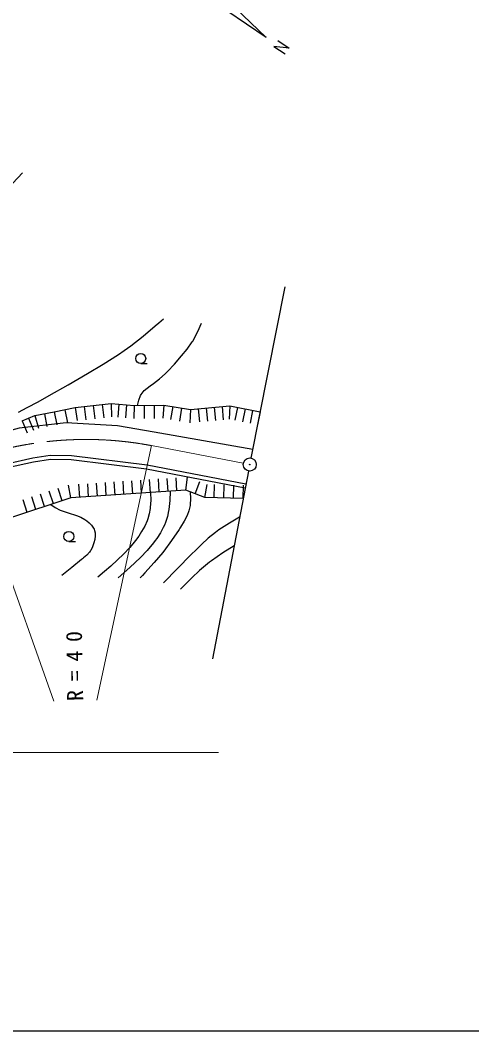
# Model space of a CAD drawing. Units: millimetres, scale not verified. Extents: x 40000 to 680000, y 20000 to 380000.
# Drawn here: x 312147 to 363708, y 205000 to 320264 of the extents above; entities that cross this region are included whole.
import ezdxf

# ---------------------------------------------------------------- set-up
doc = ezdxf.new("R2010")
doc.units = ezdxf.units.MM
doc.header["$LTSCALE"] = 1000
doc.linetypes.add('CHAIN', pattern=[18.5, 12, -1.5, 3.5, -1.5])
for name, color, linetype, lineweight in [('M-BGD', 7, 'Continuous', 25), ('M-BMK', 2, 'CHAIN', 13), ('M-BMK-OTRS', 5, 'Continuous', 25), ('M-BMK-SRVR', 3, 'Continuous', 25), ('M-OTRS', 6, 'Continuous', 25), ('M-STR-HTXT', 7, 'Continuous', 13), ('M-STR-STR3', 7, 'Continuous', 25), ('M-TTL-BAND', 7, 'Continuous', 25)]:
    doc.layers.add(name, color=color, linetype=linetype, lineweight=lineweight)
doc.styles.add('ＭＳ ゴシック', font='')
doc.styles.get('ＭＳ ゴシック').set_extended_font_data('MS Gothic')

msp = doc.modelspace()

# ---------------------------------------------------------------- linework, layer by layer
at = {"layer": 'M-BGD'}
for p, q in [((340237, 318304), (319535, 332320)), ((340237, 318304), (335829, 322496)), ((325909, 281107), (326659, 281107)), ((316042, 275585), (316327, 274112)), ((317236, 275829), (317537, 274360)), ((318430, 276074), (318664, 274592)), ((319459, 276189), (319626, 274698)), ((320488, 276304), (320654, 274813)), ((321516, 276419), (321683, 274928)), ((322545, 276534), (322571, 275034)), ((323418, 276467), (323302, 274972)), ((324290, 276400), (324175, 274904)), ((325163, 276333), (325112, 274834)), ((326295, 276342), (326307, 274842)), ((327426, 276352), (327439, 274852)), ((328558, 276362), (328437, 274867)), ((329565, 276189), (329312, 274711)), ((330572, 276016), (330319, 274538)), ((331579, 275844), (331523, 274345)), ((332483, 275930), (332625, 274437)), ((333386, 276016), (333529, 274523)), ((334290, 276103), (334432, 274609)), ((335193, 276189), (335336, 274696)), ((336096, 276275), (336020, 274777)), ((336960, 276103), (336666, 274632)), ((337824, 275930), (337529, 274459)), ((338687, 275757), (338393, 274286)), ((339551, 275584), (339257, 274114)), ((312359, 274578), (312930, 273191)), ((313093, 274880), (313664, 273493)), ((313827, 275182), (314249, 273742)), ((314934, 275383), (315203, 273908)), ((320964, 265973), (320865, 267470)), ((321972, 266040), (321873, 267537)), ((322980, 266107), (322881, 267604)), ((323988, 266174), (323889, 267670)), ((324996, 266241), (324896, 267737)), ((326004, 266308), (325904, 267804)), ((327012, 266375), (326912, 267871)), ((328019, 266442), (327920, 267938)), ((329027, 266509), (328928, 268005)), ((330035, 266576), (329936, 268072)), ((331043, 266643), (331266, 268126)), ((332126, 266230), (332660, 267632)), ((315938, 265115), (315471, 266541)), ((316939, 265444), (316472, 266869)), ((317940, 265772), (317655, 267245)), ((318948, 265839), (318849, 267336)), ((319956, 265906), (319857, 267403)), ((333209, 265818), (333497, 267290)), ((334310, 265793), (334344, 267292)), ((335411, 265768), (335445, 267267)), ((336512, 265743), (336546, 267242)), ((337614, 265718), (337647, 267217)), ((312936, 264130), (312468, 265555)), ((313937, 264458), (313469, 265884)), ((314938, 264787), (314470, 266212)), ((317702, 260814), (318452, 260814))]:
    msp.add_line(p, q, dxfattribs=at)
for points in [[(341559, 317936), (342837, 317071), (341106, 317275), (342394, 316413)], [(337832, 266901), (326578, 269043), (317977, 270129), (315599, 270144), (313678, 269856), (310704, 269200), (306950, 268024), (281894, 259190), (278717, 258845), (274086, 258834), (269343, 259692), (267188, 260527), (266082, 261258), (264870, 262825), (262492, 267984), (262044, 270154), (261978, 273740), (262115, 276828), (262555, 279700), (266731, 302994)], [(311945, 275557), (312948, 276077), (314189, 276750), (315472, 277464), (317608, 278674), (319819, 279953), (321606, 281022), (323360, 282144), (324027, 282601), (324777, 283140), (326189, 284238), (327564, 285387), (327994, 285755), (328495, 286185)], [(325537, 276336), (325690, 276921), (325899, 277466), (325966, 277592), (326058, 277735), (326308, 278029), (326632, 278310), (326987, 278570), (327350, 278823), (328046, 279364), (328693, 279946), (328812, 280060), (328959, 280206), (329757, 281050), (330545, 281974), (331196, 282753), (331793, 283567), (331815, 283602), (331860, 283673), (332244, 284369), (332577, 285096), (332698, 285383), (332835, 285713)], [(312359, 274578), (313827, 275182), (316042, 275585), (318430, 276074), (322545, 276534), (325163, 276333), (328558, 276362), (331579, 275844), (336096, 276275), (339551, 275584)], [(337614, 265718), (333209, 265818), (331043, 266643), (317940, 265772), (310934, 263473), (306809, 263034), (297350, 264113)], [(327024, 266376), (327045, 265519), (327005, 264668), (327001, 264633), (326992, 264562), (326886, 263975), (326720, 263399), (326682, 263292), (326633, 263158), (326364, 262554), (326015, 261932), (325677, 261420), (325312, 260928), (324647, 260130), (323936, 259375), (323250, 258707), (322483, 258009), (321767, 257383), (321015, 256740)], [(329287, 266526), (329233, 265479), (329116, 264440), (329109, 264397), (329094, 264311), (328948, 263656), (328732, 262978), (328615, 262685), (328485, 262397), (328154, 261784), (327748, 261167), (327554, 260902), (327353, 260642), (326640, 259796), (325879, 258994), (324676, 257849), (323349, 256668)], [(331560, 266446), (331592, 265715), (331562, 264997), (331550, 264901), (331530, 264774), (331411, 264291), (331212, 263769), (330874, 263112), (330451, 262427), (330388, 262330), (330294, 262186), (329437, 260925), (328541, 259717), (328503, 259668), (328425, 259570), (327444, 258409), (326362, 257225), (326100, 256945), (325837, 256666)], [(315644, 265018), (316148, 264673), (316697, 264367), (317611, 264064), (318583, 263787), (319064, 263583), (319519, 263321), (319761, 263147), (320019, 262931), (320288, 262659), (320521, 262337), (320588, 262208), (320642, 262075), (320710, 261779), (320722, 261440), (320671, 261038), (320570, 260639), (320415, 260207), (320201, 259791), (320141, 259699), (320077, 259609), (319760, 259262), (319377, 258934), (319258, 258840), (319138, 258746), (318030, 257859), (316904, 256932)], [(337203, 263574), (336031, 262896), (334842, 262135), (334633, 261987), (334427, 261835), (333622, 261182), (332855, 260481), (332269, 259909), (331639, 259274), (330104, 257717), (328511, 256101)], [(336580, 260317), (335290, 259505), (333979, 258604), (333748, 258431), (333520, 258254), (332635, 257507), (331728, 256654), (331079, 256008), (330438, 255353)]]:
    msp.add_lwpolyline(points, dxfattribs=at)
for centre in [(325909, 281677), (317702, 261384)]:
    msp.add_circle(centre, 570, dxfattribs=at)
at = {"layer": 'M-BMK'}
msp.add_line((337616, 269723), (327138, 271741), dxfattribs=at)
msp.add_arc((319656, 232447), 40000, 79.21848, 109.63199, dxfattribs=at)
at = {"layer": 'M-BMK-OTRS'}
for points in [[(267614, 305090), (263048, 279618), (262613, 276779), (262478, 273734), (262543, 270210), (262970, 268142), (265300, 263086), (266427, 261629), (267418, 260974), (269479, 260175), (274130, 259334), (278690, 259345), (281782, 259681), (306793, 268498), (310575, 269684), (313587, 270348), (315564, 270644), (318010, 270629), (326656, 269537), (337926, 267392)], [(338695, 271293), (327443, 273286), (323271, 274011), (317402, 274356), (312026, 273721), (308107, 272685), (282604, 263550)]]:
    msp.add_lwpolyline(points, dxfattribs=at)
at = {"layer": 'M-BMK-SRVR'}
msp.add_circle((338353, 269581), 750, dxfattribs=at)
at = {"layer": 'M-OTRS'}
for p, q in [((338500, 270316), (342399, 289862)), ((338212, 268844), (334114, 247439))]:
    msp.add_line(p, q, dxfattribs=at)
at = {"layer": 'M-STR-HTXT'}
for p, q in [((312412, 302842), (308134, 298357)), ((327138, 271741), (320905, 242715)), ((315978, 242607), (306217, 270122)), ((260926, 236740), (334798, 236740))]:
    msp.add_line(p, q, dxfattribs=at)
at = {"layer": 'M-STR-STR3'}
for radius in [31.3, 25, 18.8, 12.5, 6.3]:
    msp.add_circle((338353, 269581), radius, dxfattribs=at)
at = {"layer": 'M-TTL-BAND'}
msp.add_line((40000, 205000), (579000, 205000), dxfattribs=at)

# ---------------------------------------------------------------- texts
at = {"layer": 'M-STR-HTXT', "insert": (319374, 242631), "char_height": 1833, "attachment_point": 7, "rotation": 91.1, "style": 'ＭＳ ゴシック'}
msp.add_mtext('\\T1.8;R=40', dxfattribs=at)

doc.saveas('drawing.dxf')
